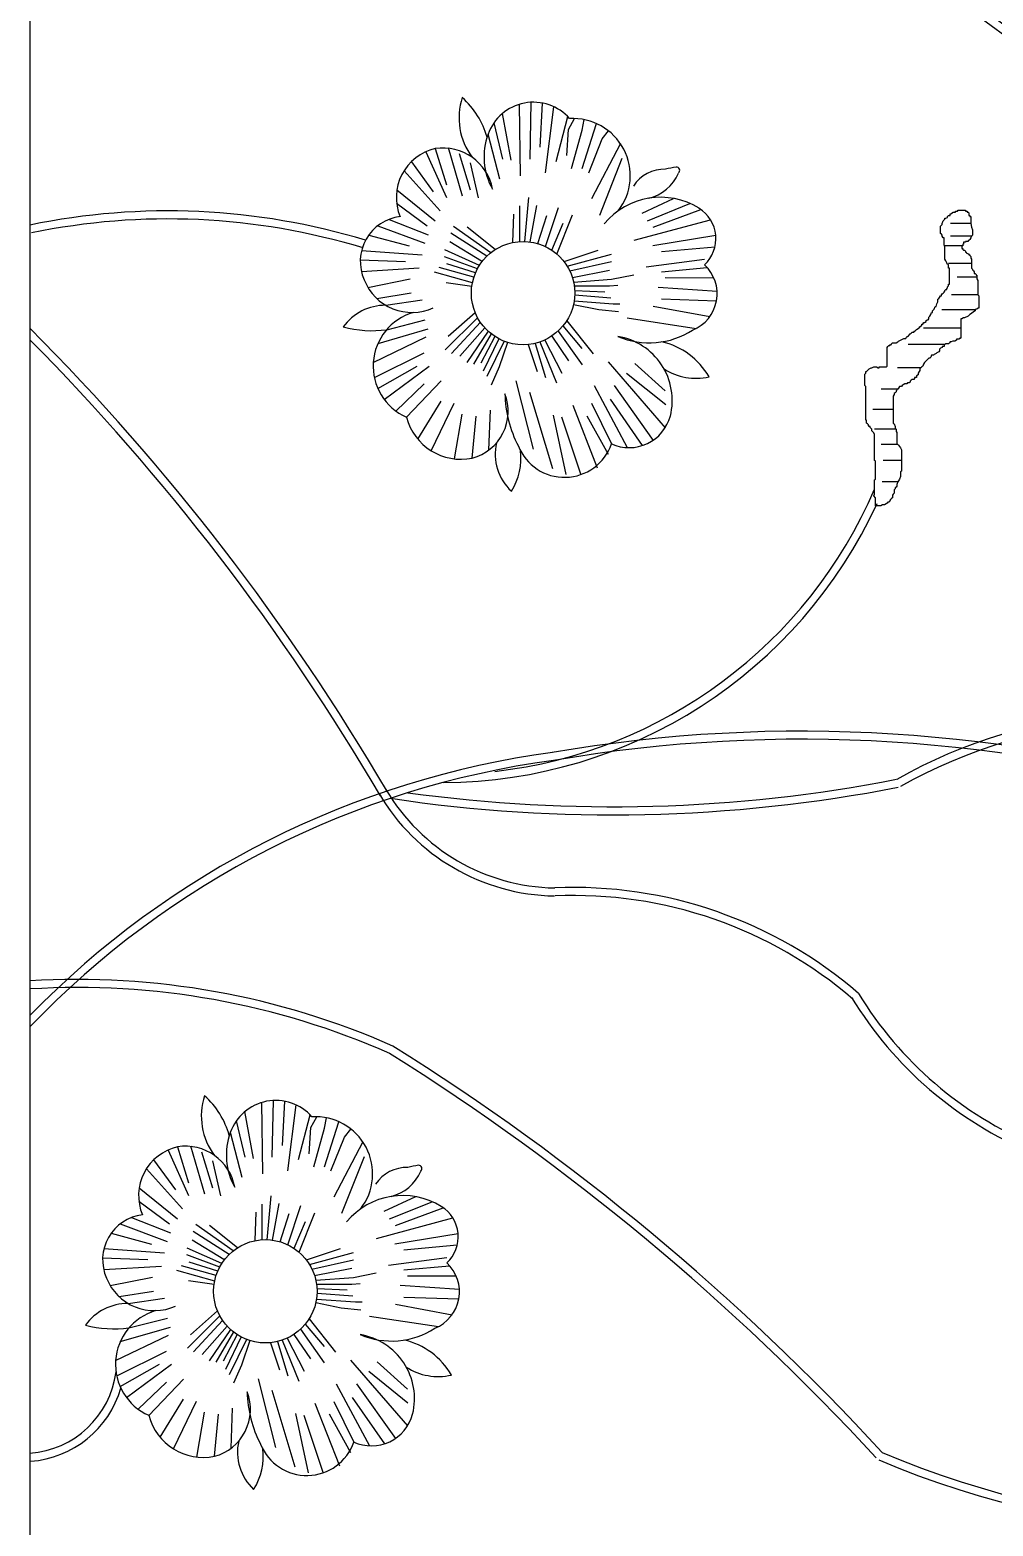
# Model space of a CAD drawing. Header units: millimetres. Extents: x 14385 to 129787, y 107826 to 186798.
# Drawn here: x 29549.7 to 29854.7, y 118890.4 to 119364.4 of the extents above; entities that cross this region are included whole.
import ezdxf

# ---------------------------------------------------------------- set-up
doc = ezdxf.new("R2010")
doc.units = ezdxf.units.MM
doc.header["$LTSCALE"] = 1000

msp = doc.modelspace()

# ---------------------------------------------------------------- linework, layer by layer
at = {"color": 251, "linetype": 'Continuous', "ltscale": 10}
for p, q in [((29705.05, 119318.21), (29704.69, 119340.81)), ((29708.05, 119323.47), (29708.42, 119341.46)), ((29711.24, 119327.23), (29712.04, 119341.19)), ((29712.93, 119319.15), (29715.56, 119340.05)), ((29699.42, 119323.47), (29696.65, 119335)), ((29702.04, 119323.1), (29699.35, 119337.93)), ((29716.3, 119322.72), (29720, 119336.93)), ((29720.24, 119332.86), (29722.13, 119336.31)), ((29724.56, 119332.67), (29725.21, 119335.97)), ((29724.56, 119320.47), (29729.11, 119334.73)), ((29698.48, 119317.09), (29694.75, 119331.32)), ((29719.68, 119324.6), (29720.24, 119332.86)), ((29721.18, 119320.47), (29724.56, 119332.67)), ((29726.62, 119319.15), (29730.94, 119329.86)), ((29730.94, 119329.86), (29732.95, 119332.4)), ((29675.04, 119325.77), (29681.55, 119311.32)), ((29678.04, 119326.78), (29681.55, 119315.35)), ((29682.16, 119327.09), (29686.6, 119311.86)), ((29685.65, 119325.19), (29689.14, 119313.77)), ((29736.68, 119328.38), (29727.56, 119310.89)), ((29668.16, 119319.8), (29679.63, 119307.1)), ((29670.46, 119322.64), (29677.41, 119313.13)), ((29689.14, 119322.33), (29691.67, 119311.23)), ((29737.13, 119323.66), (29730, 119305.63)), ((29665.89, 119313.78), (29678.04, 119303.93)), ((29706.45, 119297.36), (29707.72, 119311.29)), ((29743.51, 119306.38), (29753.46, 119311)), ((29665.8, 119309.55), (29675.51, 119302.34)), ((29702.64, 119297.06), (29702.92, 119306.07)), ((29704.86, 119297.35), (29704.87, 119308.66)), ((29708.1, 119297.22), (29710.23, 119308.78)), ((29710.56, 119296.68), (29713.36, 119305.65)), ((29713, 119295.73), (29717.11, 119308.16)), ((29716.56, 119293.38), (29721.5, 119305.86)), ((29745.2, 119303.94), (29758.69, 119309.4)), ((29747.08, 119301.87), (29762.13, 119307.51)), ((29839.72, 119304.72), (29840.29, 119305.01)), ((29840.29, 119305.29), (29840.57, 119305.57)), ((29840.29, 119305.01), (29840.29, 119305.29)), ((29840.57, 119305.57), (29841.13, 119305.57)), ((29841.13, 119305.57), (29841.13, 119306.14)), ((29841.13, 119306.14), (29841.41, 119306.14)), ((29841.41, 119306.14), (29841.7, 119306.42)), ((29841.7, 119306.42), (29841.98, 119306.42)), ((29841.98, 119306.42), (29841.98, 119306.7)), ((29841.98, 119306.7), (29842.82, 119306.7)), ((29842.82, 119306.7), (29842.82, 119306.98)), ((29842.82, 119306.98), (29843.39, 119306.98)), ((29843.39, 119306.98), (29843.67, 119307.26)), ((29843.67, 119307.26), (29845.92, 119307.26)), ((29845.92, 119307.26), (29845.92, 119306.98)), ((29845.92, 119306.98), (29846.49, 119306.98)), ((29846.49, 119306.98), (29846.49, 119306.7)), ((29846.49, 119306.7), (29846.77, 119306.7)), ((29846.77, 119306.7), (29847.05, 119306.42)), ((29847.05, 119306.42), (29847.05, 119305.57)), ((29847.05, 119305.57), (29847.33, 119305.57)), ((29847.33, 119305.57), (29847.33, 119305.29)), ((29847.33, 119305.29), (29847.61, 119305.29)), ((29847.61, 119305.29), (29847.61, 119303.88)), ((29659.87, 119302.36), (29674.76, 119296.8)), ((29663.46, 119304.37), (29675.82, 119299.49)), ((29695.63, 119293.8), (29683.78, 119302.15)), ((29697.05, 119294.82), (29688.13, 119301.9)), ((29714.92, 119294.63), (29718.57, 119303.14)), ((29741.07, 119297.74), (29765.21, 119304.25)), ((29838.03, 119302.19), (29838.6, 119302.75)), ((29838.03, 119299.93), (29838.03, 119302.19)), ((29838.6, 119303.03), (29838.88, 119303.88)), ((29838.6, 119302.75), (29838.6, 119303.03)), ((29838.88, 119303.88), (29839.44, 119304.44)), ((29839.44, 119304.44), (29839.44, 119304.72)), ((29839.44, 119304.72), (29839.72, 119304.72)), ((29847.61, 119303.03), (29841.2, 119303.03)), ((29847.61, 119303.88), (29847.61, 119303.03)), ((29847.61, 119303.03), (29847.89, 119301.91)), ((29847.89, 119301.91), (29848.18, 119301.06)), ((29848.18, 119301.06), (29848.18, 119299.37)), ((29657, 119299.4), (29669.8, 119296)), ((29692.66, 119291.14), (29682.66, 119297.22)), ((29694.38, 119292.69), (29683, 119299.99)), ((29746.89, 119296.05), (29766.87, 119299.37)), ((29749.7, 119294.17), (29766.64, 119295.72)), ((29838.31, 119299.65), (29838.03, 119299.93)), ((29838.6, 119299.37), (29838.31, 119299.65)), ((29838.6, 119299.08), (29838.6, 119299.37)), ((29838.88, 119298.52), (29838.6, 119299.08)), ((29839.16, 119298.52), (29838.88, 119298.52)), ((29839.16, 119296.26), (29839.16, 119298.52)), ((29839.44, 119295.7), (29839.16, 119296.26)), ((29844.8, 119295.98), (29839.44, 119295.98)), ((29839.44, 119291.75), (29839.44, 119295.7)), ((29847.89, 119299.08), (29841.2, 119299.08)), ((29845.08, 119295.98), (29844.8, 119295.98)), ((29844.8, 119295.98), (29844.8, 119295.14)), ((29845.36, 119296.55), (29845.08, 119296.55)), ((29845.08, 119296.55), (29845.08, 119295.98)), ((29845.92, 119297.11), (29845.36, 119297.11)), ((29845.36, 119297.11), (29845.36, 119296.55)), ((29846.77, 119297.39), (29845.92, 119297.39)), ((29845.92, 119297.39), (29845.92, 119297.11)), ((29847.05, 119297.67), (29846.77, 119297.67)), ((29846.77, 119297.67), (29846.77, 119297.39)), ((29847.33, 119297.96), (29847.05, 119297.67)), ((29847.61, 119298.52), (29847.33, 119297.96)), ((29847.89, 119299.08), (29847.61, 119298.52)), ((29848.18, 119299.37), (29847.89, 119299.08)), ((29654.3, 119291.57), (29668.58, 119291.04)), ((29654.73, 119294.54), (29673.92, 119293.14)), ((29691.4, 119288.71), (29680.94, 119292.51)), ((29692.01, 119289.76), (29681.07, 119294.69)), ((29718.83, 119290.98), (29729.63, 119294.58)), ((29719.82, 119289.53), (29733.81, 119293.33)), ((29720.61, 119288.07), (29733.81, 119291.03)), ((29744.82, 119289.29), (29763.32, 119291.73)), ((29839.72, 119291.19), (29839.44, 119291.75)), ((29840.01, 119290.62), (29839.72, 119291.19)), ((29844.8, 119295.14), (29845.08, 119295.14)), ((29845.08, 119295.14), (29845.08, 119294.85)), ((29845.08, 119294.85), (29845.36, 119294.57)), ((29845.36, 119294.57), (29845.64, 119294.57)), ((29845.64, 119294.57), (29845.92, 119294.29)), ((29845.92, 119294.29), (29845.92, 119294.01)), ((29845.92, 119294.01), (29846.2, 119294.01)), ((29846.2, 119294.01), (29846.2, 119293.73)), ((29846.2, 119293.73), (29846.77, 119293.44)), ((29846.77, 119293.44), (29847.05, 119293.44)), ((29847.05, 119293.44), (29847.05, 119293.16)), ((29847.05, 119293.16), (29847.33, 119293.16)), ((29847.33, 119293.16), (29847.33, 119292.88)), ((29847.33, 119292.88), (29847.61, 119292.6)), ((29847.61, 119292.6), (29847.61, 119292.03)), ((29847.61, 119292.03), (29847.89, 119291.75)), ((29847.89, 119291.75), (29847.89, 119288.93)), ((29654.65, 119287.87), (29672.97, 119289.02)), ((29689.79, 119284.23), (29677.84, 119287.64)), ((29690.27, 119286.05), (29679.26, 119289.12)), ((29690.77, 119287.4), (29681.67, 119290.25)), ((29721.45, 119285.97), (29733.18, 119288.32)), ((29733.81, 119285.39), (29740.9, 119286.85)), ((29749.7, 119287.79), (29764.19, 119289.1)), ((29840.29, 119290.06), (29840.01, 119290.62)), ((29840.57, 119290.06), (29840.29, 119290.06)), ((29847.89, 119290.34), (29840.57, 119290.34)), ((29840.57, 119288.93), (29840.57, 119290.06)), ((29840.85, 119288.93), (29840.57, 119288.93)), ((29840.85, 119283.86), (29840.85, 119288.93)), ((29849.58, 119286.11), (29843.33, 119286.11)), ((29847.89, 119288.93), (29848.18, 119288.65)), ((29848.18, 119288.65), (29848.18, 119288.37)), ((29848.18, 119288.37), (29848.46, 119288.09)), ((29848.46, 119288.09), (29848.74, 119287.8)), ((29848.74, 119287.8), (29848.74, 119287.24)), ((29848.74, 119287.24), (29849.02, 119287.24)), ((29849.02, 119287.24), (29849.3, 119286.96)), ((29849.3, 119286.96), (29849.3, 119286.68)), ((29849.3, 119286.68), (29849.58, 119286.68)), ((29849.58, 119286.68), (29849.58, 119285.55)), ((29656.71, 119282.81), (29670.12, 119285.53)), ((29689.61, 119283.12), (29681.51, 119284.31)), ((29721.84, 119284.5), (29733.81, 119285.39)), ((29722.05, 119283.3), (29733.18, 119283.3)), ((29722.19, 119281.86), (29731.72, 119281.42)), ((29733.18, 119283.3), (29735.89, 119283.51)), ((29748.58, 119282.91), (29767.29, 119281.66)), ((29750.83, 119285.91), (29766.26, 119285.87)), ((29838.88, 119281.04), (29839.16, 119281.32)), ((29839.16, 119281.32), (29839.44, 119281.6)), ((29839.44, 119281.88), (29839.72, 119282.16)), ((29839.44, 119281.6), (29839.44, 119281.88)), ((29839.72, 119282.16), (29840.01, 119282.16)), ((29840.01, 119282.45), (29840.29, 119282.73)), ((29840.01, 119282.16), (29840.01, 119282.45)), ((29840.29, 119283.01), (29840.57, 119283.29)), ((29840.29, 119282.73), (29840.29, 119283.01)), ((29840.57, 119283.29), (29840.57, 119283.86)), ((29840.57, 119283.86), (29840.85, 119283.86)), ((29849.58, 119285.55), (29849.87, 119284.98)), ((29849.87, 119284.98), (29849.87, 119280.47)), ((29659.49, 119279.33), (29670.43, 119281.09)), ((29662.37, 119277.15), (29673.92, 119278.87)), ((29721.82, 119277.44), (29729.84, 119275.78)), ((29722.03, 119278.55), (29734.43, 119277.66)), ((29722.2, 119280.42), (29733.6, 119279.54)), ((29734.43, 119277.66), (29736.52, 119277.66)), ((29747.08, 119276.9), (29765, 119273.61)), ((29749.7, 119279.15), (29767.12, 119278.61)), ((29836.06, 119275.96), (29836.34, 119276.81)), ((29836.34, 119276.81), (29836.62, 119276.81)), ((29836.62, 119276.81), (29836.91, 119277.65)), ((29836.91, 119277.65), (29837.19, 119278.22)), ((29837.19, 119279.06), (29837.47, 119279.34)), ((29837.19, 119278.22), (29837.19, 119279.06)), ((29837.47, 119279.34), (29837.75, 119279.63)), ((29837.75, 119279.63), (29838.03, 119280.19)), ((29838.03, 119280.19), (29838.31, 119280.19)), ((29838.31, 119280.47), (29838.6, 119280.75)), ((29838.31, 119280.19), (29838.31, 119280.47)), ((29838.6, 119280.75), (29838.88, 119281.04)), ((29849.87, 119280.47), (29841.51, 119280.47)), ((29849.87, 119280.47), (29850.15, 119280.19)), ((29850.15, 119280.19), (29850.15, 119276.24)), ((29662.65, 119269.41), (29674.87, 119272.52)), ((29691.46, 119273.2), (29681.15, 119263)), ((29690.7, 119274.78), (29682.16, 119267.24)), ((29719.69, 119272.27), (29728.04, 119261.76)), ((29729.84, 119275.78), (29736.1, 119275.16)), ((29738.82, 119273.14), (29760.67, 119269.83)), ((29832.96, 119271.73), (29833.52, 119272.01)), ((29833.52, 119272.29), (29833.81, 119272.58)), ((29833.52, 119272.01), (29833.52, 119272.29)), ((29833.81, 119272.58), (29834.09, 119272.58)), ((29834.09, 119272.58), (29834.37, 119272.86)), ((29834.37, 119273.42), (29834.65, 119273.7)), ((29834.37, 119272.86), (29834.37, 119273.42)), ((29834.65, 119273.7), (29834.93, 119274.27)), ((29834.93, 119274.27), (29835.22, 119274.83)), ((29835.22, 119274.83), (29835.5, 119274.83)), ((29835.5, 119275.4), (29836.06, 119275.96)), ((29835.5, 119274.83), (29835.5, 119275.4)), ((29849.02, 119275.68), (29838.46, 119275.68)), ((29844.8, 119272.86), (29844.51, 119272.86)), ((29844.51, 119272.86), (29844.51, 119266.94)), ((29845.36, 119273.14), (29844.8, 119272.86)), ((29845.64, 119273.14), (29845.36, 119273.14)), ((29846.77, 119273.7), (29845.64, 119273.14)), ((29847.33, 119274.27), (29846.77, 119273.7)), ((29847.89, 119274.55), (29847.33, 119274.27)), ((29848.46, 119275.11), (29847.89, 119274.55)), ((29849.02, 119275.4), (29848.46, 119275.11)), ((29849.3, 119275.96), (29849.02, 119275.68)), ((29849.02, 119275.68), (29849.02, 119275.4)), ((29849.58, 119275.96), (29849.3, 119275.96)), ((29849.87, 119276.24), (29849.58, 119275.96)), ((29850.15, 119276.24), (29849.87, 119276.24)), ((29658.42, 119259.06), (29675.19, 119267.13)), ((29659.91, 119265.08), (29675.82, 119269.67)), ((29692.32, 119271.78), (29683.14, 119261.85)), ((29693.72, 119270), (29685.8, 119261.03)), ((29694.79, 119268.93), (29688.02, 119259.02)), ((29695.72, 119268.14), (29690.14, 119258.51)), ((29696.9, 119267.29), (29692.5, 119258.83)), ((29714.91, 119267.37), (29720.19, 119259.6)), ((29716.96, 119268.99), (29724.51, 119258.29)), ((29718.48, 119270.6), (29724.45, 119263.51)), ((29827.04, 119266.65), (29827.33, 119267.22)), ((29827.33, 119267.22), (29827.61, 119267.22)), ((29827.61, 119267.22), (29827.89, 119267.5)), ((29827.89, 119267.5), (29828.45, 119268.06)), ((29828.45, 119268.06), (29828.74, 119268.35)), ((29828.74, 119268.35), (29829.02, 119268.63)), ((29829.02, 119268.63), (29829.58, 119268.63)), ((29829.58, 119268.63), (29829.86, 119268.91)), ((29829.86, 119268.91), (29830.14, 119269.19)), ((29830.14, 119269.19), (29830.43, 119269.47)), ((29830.43, 119269.47), (29830.99, 119269.76)), ((29830.99, 119269.76), (29831.27, 119270.04)), ((29831.27, 119270.04), (29831.55, 119270.32)), ((29831.55, 119270.32), (29832.12, 119270.88)), ((29832.12, 119270.88), (29832.12, 119271.17)), ((29832.12, 119271.17), (29832.4, 119271.17)), ((29832.4, 119271.17), (29832.68, 119271.45)), ((29832.68, 119271.45), (29832.68, 119271.73)), ((29832.68, 119271.73), (29832.96, 119271.73)), ((29844.51, 119269.9), (29832.68, 119269.9)), ((29698.14, 119266.56), (29693.18, 119256.27)), ((29699.84, 119265.77), (29694.39, 119254.6)), ((29700.91, 119265.39), (29698.32, 119257.63)), ((29707.43, 119264.71), (29710.32, 119256.17)), ((29709.65, 119265.08), (29712.94, 119254.26)), ((29711.17, 119265.53), (29716.43, 119252.57)), ((29712.71, 119266.14), (29718.1, 119255.69)), ((29821.13, 119263.83), (29821.41, 119264.12)), ((29821.13, 119257.91), (29821.13, 119263.83)), ((29821.41, 119264.12), (29821.69, 119264.4)), ((29821.69, 119264.4), (29821.97, 119264.4)), ((29821.97, 119264.4), (29822.25, 119264.68)), ((29822.25, 119264.68), (29822.54, 119264.68)), ((29822.54, 119264.96), (29822.82, 119265.24)), ((29822.54, 119264.68), (29822.54, 119264.96)), ((29822.82, 119265.24), (29823.95, 119265.24)), ((29823.95, 119265.24), (29824.51, 119265.53)), ((29824.51, 119265.53), (29824.79, 119265.81)), ((29824.79, 119265.81), (29825.35, 119266.09)), ((29825.35, 119266.09), (29826.48, 119266.65)), ((29826.48, 119266.65), (29827.04, 119266.65)), ((29839.44, 119264.68), (29827.82, 119264.68)), ((29837.47, 119262.42), (29836.91, 119262.14)), ((29837.75, 119262.71), (29837.47, 119262.42)), ((29838.03, 119263.55), (29837.75, 119263.27)), ((29837.75, 119263.27), (29837.75, 119262.71)), ((29838.6, 119263.83), (29838.03, 119263.55)), ((29839.16, 119264.12), (29838.6, 119264.12)), ((29838.6, 119264.12), (29838.6, 119263.83)), ((29839.44, 119264.68), (29839.16, 119264.68)), ((29839.16, 119264.68), (29839.16, 119264.12)), ((29839.72, 119264.96), (29839.44, 119264.68)), ((29840.57, 119264.96), (29839.72, 119264.96)), ((29840.85, 119265.24), (29840.57, 119264.96)), ((29841.13, 119265.53), (29840.85, 119265.24)), ((29841.41, 119265.53), (29841.13, 119265.53)), ((29841.98, 119265.81), (29841.41, 119265.53)), ((29842.54, 119265.81), (29841.98, 119265.81)), ((29843.1, 119266.09), (29842.54, 119265.81)), ((29843.95, 119266.37), (29843.1, 119266.37)), ((29843.1, 119266.37), (29843.1, 119266.09)), ((29844.23, 119266.65), (29843.95, 119266.65)), ((29843.95, 119266.65), (29843.95, 119266.37)), ((29844.51, 119266.94), (29844.23, 119266.65)), ((29658.77, 119254.25), (29674.56, 119262.05)), ((29659.87, 119250.8), (29672.34, 119257.9)), ((29661.9, 119247.32), (29676.08, 119257.9)), ((29698.32, 119257.63), (29695.72, 119251.9)), ((29732.82, 119259.24), (29750.87, 119238.35)), ((29741.26, 119258.68), (29750.83, 119250.04)), ((29816.34, 119257.35), (29816.9, 119257.63)), ((29816.9, 119257.63), (29817.75, 119257.63)), ((29817.75, 119257.63), (29818.31, 119257.35)), ((29818.59, 119257.35), (29818.59, 119257.63)), ((29818.59, 119257.63), (29820.85, 119257.63)), ((29820.85, 119257.63), (29821.13, 119257.91)), ((29832.12, 119257.63), (29831.55, 119257.07)), ((29832.4, 119257.91), (29832.12, 119257.63)), ((29832.68, 119258.48), (29832.4, 119257.91)), ((29832.96, 119259.04), (29832.68, 119258.48)), ((29833.24, 119259.32), (29832.96, 119259.04)), ((29833.52, 119259.6), (29833.24, 119259.32)), ((29833.81, 119259.89), (29833.52, 119259.6)), ((29834.09, 119260.17), (29833.81, 119259.89)), ((29834.37, 119260.45), (29834.09, 119260.17)), ((29834.65, 119260.45), (29834.37, 119260.45)), ((29834.93, 119260.73), (29834.65, 119260.45)), ((29835.22, 119261.3), (29834.93, 119260.73)), ((29835.78, 119261.3), (29835.22, 119261.3)), ((29836.06, 119261.58), (29835.78, 119261.3)), ((29836.62, 119261.86), (29836.06, 119261.58)), ((29836.91, 119262.14), (29836.62, 119261.86)), ((29668.91, 119241.72), (29679.94, 119253.17)), ((29703.54, 119253.23), (29709.09, 119231.55)), ((29738.63, 119255.67), (29751.02, 119245.72)), ((29814.08, 119255.37), (29814.37, 119255.66)), ((29814.08, 119251.71), (29814.08, 119255.37)), ((29814.37, 119255.66), (29814.37, 119256.22)), ((29814.37, 119256.22), (29814.65, 119256.22)), ((29814.65, 119256.22), (29814.93, 119256.5)), ((29814.93, 119256.5), (29815.21, 119256.78)), ((29815.21, 119256.78), (29815.49, 119257.07)), ((29815.49, 119257.07), (29816.06, 119257.35)), ((29816.06, 119257.35), (29816.34, 119257.35)), ((29818.31, 119257.35), (29818.59, 119257.35)), ((29831.83, 119257.35), (29824.47, 119257.35)), ((29828.74, 119253.4), (29828.45, 119253.12)), ((29828.45, 119253.12), (29828.45, 119252.84)), ((29829.02, 119253.68), (29828.74, 119253.4)), ((29829.58, 119253.68), (29829.02, 119253.68)), ((29829.86, 119253.96), (29829.58, 119253.68)), ((29830.43, 119254.25), (29829.86, 119254.25)), ((29829.86, 119254.25), (29829.86, 119253.96)), ((29830.99, 119255.09), (29830.43, 119254.81)), ((29830.43, 119254.81), (29830.43, 119254.25)), ((29831.27, 119256.22), (29830.99, 119255.66)), ((29830.99, 119255.66), (29830.99, 119255.09)), ((29831.55, 119256.5), (29831.27, 119256.22)), ((29831.55, 119257.07), (29831.55, 119256.5)), ((29665.6, 119243.64), (29674.56, 119252.22)), ((29707.86, 119249.66), (29715.15, 119225.42)), ((29728.31, 119251.73), (29738.86, 119232.06)), ((29734.69, 119251.73), (29747.01, 119234.37)), ((29814.37, 119251.43), (29814.08, 119251.71)), ((29814.37, 119240.71), (29814.37, 119251.43)), ((29824.23, 119250.58), (29819.3, 119250.58)), ((29823.38, 119248.89), (29823.1, 119248.32)), ((29823.1, 119248.32), (29823.1, 119239.86)), ((29823.66, 119249.45), (29823.38, 119249.17)), ((29823.38, 119249.17), (29823.38, 119248.89)), ((29823.95, 119249.73), (29823.66, 119249.45)), ((29824.23, 119250.3), (29823.95, 119250.02)), ((29823.95, 119250.02), (29823.95, 119249.73)), ((29824.51, 119250.58), (29824.23, 119250.58)), ((29824.23, 119250.58), (29824.23, 119250.3)), ((29824.79, 119250.86), (29824.51, 119250.58)), ((29825.07, 119251.43), (29824.79, 119250.86)), ((29825.64, 119251.43), (29825.07, 119251.43)), ((29825.92, 119251.71), (29825.64, 119251.43)), ((29826.2, 119251.99), (29825.92, 119251.71)), ((29826.76, 119252.27), (29826.2, 119251.99)), ((29827.33, 119252.27), (29826.76, 119252.27)), ((29827.61, 119252.55), (29827.33, 119252.27)), ((29828.17, 119252.55), (29827.61, 119252.55)), ((29828.45, 119252.84), (29828.17, 119252.55)), ((29672.52, 119234.75), (29679.94, 119246.82)), ((29676.76, 119231.08), (29684.06, 119246.19)), ((29695.05, 119231.34), (29695.48, 119243.97)), ((29721.56, 119245.53), (29729.34, 119225.71)), ((29727.56, 119246.1), (29733.85, 119233.26)), ((29733.38, 119247.41), (29743.59, 119232.7)), ((29823.1, 119244.09), (29816.57, 119244.09)), ((29684.17, 119228.5), (29686.6, 119242.7)), ((29689.77, 119228.74), (29691.04, 119242.06)), ((29715.37, 119242.34), (29719.36, 119223.54)), ((29717.99, 119241.78), (29724.19, 119223.42)), ((29726.06, 119242.15), (29732.8, 119229.96)), ((29814.65, 119240.71), (29814.37, 119240.71)), ((29814.65, 119239.86), (29814.65, 119240.71)), ((29814.93, 119239.58), (29814.65, 119239.86)), ((29815.21, 119239.3), (29814.93, 119239.58)), ((29815.21, 119239.02), (29815.21, 119239.3)), ((29815.49, 119238.74), (29815.21, 119239.02)), ((29815.77, 119238.74), (29815.49, 119238.74)), ((29815.77, 119238.45), (29815.77, 119238.74)), ((29823.1, 119239.86), (29823.38, 119239.58)), ((29823.38, 119239.58), (29823.66, 119238.74)), ((29823.66, 119238.74), (29823.66, 119238.17)), ((29816.06, 119238.17), (29815.77, 119238.45)), ((29816.34, 119237.89), (29816.06, 119238.17)), ((29816.34, 119237.33), (29816.34, 119237.89)), ((29816.62, 119237.04), (29816.34, 119237.33)), ((29816.9, 119236.76), (29816.62, 119237.04)), ((29817.18, 119236.2), (29816.9, 119236.76)), ((29823.95, 119237.89), (29817.18, 119237.89)), ((29817.18, 119228.02), (29817.18, 119236.2)), ((29823.66, 119238.17), (29823.95, 119237.89)), ((29823.95, 119237.89), (29823.95, 119237.04)), ((29823.95, 119237.04), (29824.23, 119237.04)), ((29824.23, 119237.04), (29824.23, 119233.38)), ((29824.51, 119233.1), (29819.3, 119233.1)), ((29824.23, 119233.38), (29824.79, 119232.81)), ((29824.79, 119232.81), (29825.35, 119231.97)), ((29825.35, 119231.97), (29825.64, 119231.4)), ((29825.64, 119231.4), (29825.64, 119224.64)), ((29817.46, 119227.74), (29817.18, 119228.02)), ((29817.46, 119222.1), (29817.46, 119227.74)), ((29825.64, 119228.02), (29819.91, 119228.02)), ((29825.64, 119224.64), (29825.35, 119224.35)), ((29817.18, 119221.82), (29817.46, 119222.1)), ((29817.18, 119217.3), (29817.18, 119221.82)), ((29824.51, 119221.25), (29819.61, 119221.25)), ((29824.23, 119219.84), (29823.95, 119219.56)), ((29824.51, 119221.25), (29824.23, 119220.41)), ((29824.23, 119220.41), (29824.23, 119219.84)), ((29824.79, 119221.53), (29824.51, 119221.25)), ((29825.07, 119222.1), (29824.79, 119221.53)), ((29825.35, 119222.94), (29825.07, 119222.1)), ((29825.35, 119224.35), (29825.35, 119222.94)), ((29816.9, 119216.74), (29817.18, 119217.3)), ((29817.46, 119216.18), (29816.9, 119216.74)), ((29817.46, 119213.64), (29817.46, 119216.18)), ((29821.97, 119215.05), (29821.69, 119214.77)), ((29822.25, 119215.61), (29821.97, 119215.33)), ((29821.97, 119215.33), (29821.97, 119215.05)), ((29822.54, 119215.89), (29822.25, 119215.61)), ((29822.82, 119216.18), (29822.54, 119215.89)), ((29823.1, 119217.3), (29822.82, 119217.02)), ((29822.82, 119217.02), (29822.82, 119216.18)), ((29823.38, 119217.59), (29823.1, 119217.3)), ((29823.66, 119219), (29823.38, 119218.71)), ((29823.38, 119218.71), (29823.38, 119217.59)), ((29823.95, 119219.56), (29823.66, 119219.28)), ((29823.66, 119219.28), (29823.66, 119219)), ((29819.16, 119213.64), (29817.46, 119213.64)), ((29819.72, 119213.92), (29819.16, 119213.64)), ((29820.28, 119213.92), (29819.72, 119213.92)), ((29820.85, 119214.2), (29820.28, 119213.92)), ((29821.13, 119214.48), (29820.85, 119214.2)), ((29821.41, 119214.77), (29821.13, 119214.48)), ((29821.69, 119214.77), (29821.41, 119214.77)), ((29620.43, 119006.86), (29617.74, 119021.69)), ((29623.43, 119001.98), (29623.08, 119024.58)), ((29626.43, 119007.24), (29626.8, 119025.22)), ((29629.62, 119010.99), (29630.42, 119024.96)), ((29631.31, 119002.92), (29633.95, 119023.82)), ((29634.69, 119006.48), (29638.39, 119020.69)), ((29617.8, 119007.24), (29615.04, 119018.76)), ((29638.07, 119008.36), (29638.63, 119016.63)), ((29638.63, 119016.63), (29640.51, 119020.08)), ((29639.57, 119004.23), (29642.95, 119016.44)), ((29642.95, 119016.44), (29643.6, 119019.74)), ((29642.95, 119004.23), (29647.49, 119018.5)), ((29649.32, 119013.62), (29651.34, 119016.16)), ((29616.86, 119000.85), (29613.14, 119015.09)), ((29645.01, 119002.92), (29649.32, 119013.62)), ((29655.07, 119012.14), (29645.95, 118994.65)), ((29588.84, 119006.4), (29595.79, 118996.9)), ((29593.42, 119009.53), (29599.93, 118995.08)), ((29596.43, 119010.54), (29599.93, 118999.12)), ((29600.55, 119010.86), (29604.99, 118995.63)), ((29604.04, 119008.95), (29607.52, 118997.53)), ((29655.52, 119007.42), (29648.39, 118989.39)), ((29586.54, 119003.56), (29598.01, 118990.87)), ((29607.52, 119006.1), (29610.06, 118994.99)), ((29584.28, 118997.55), (29596.43, 118987.69)), ((29584.19, 118993.31), (29593.89, 118986.11)), ((29623.25, 118981.11), (29623.26, 118992.43)), ((29624.84, 118981.13), (29626.11, 118995.05)), ((29626.49, 118980.98), (29628.61, 118992.55)), ((29661.9, 118990.15), (29671.84, 118994.76)), ((29663.59, 118987.7), (29677.08, 118993.16)), ((29581.85, 118988.14), (29594.21, 118983.25)), ((29621.02, 118980.82), (29621.31, 118989.83)), ((29628.95, 118980.44), (29631.74, 118989.41)), ((29631.38, 118979.49), (29635.5, 118991.92)), ((29634.95, 118977.14), (29639.88, 118989.62)), ((29659.46, 118981.51), (29683.59, 118988.01)), ((29665.46, 118985.64), (29680.52, 118991.27)), ((29575.38, 118983.16), (29588.19, 118979.76)), ((29578.25, 118986.12), (29593.15, 118980.57)), ((29612.77, 118976.46), (29601.38, 118983.75)), ((29614.01, 118977.56), (29602.17, 118985.91)), ((29615.44, 118978.58), (29606.52, 118985.66)), ((29633.31, 118978.39), (29636.96, 118986.91)), ((29665.27, 118979.82), (29685.26, 118983.13)), ((29573.12, 118978.3), (29592.31, 118976.91)), ((29610.4, 118973.53), (29599.45, 118978.45)), ((29611.04, 118974.9), (29601.04, 118980.99)), ((29637.21, 118974.74), (29648.02, 118978.34)), ((29668.09, 118977.94), (29685.02, 118979.49)), ((29572.69, 118975.33), (29586.97, 118974.8)), ((29609.78, 118972.47), (29599.33, 118976.28)), ((29609.16, 118971.16), (29600.06, 118974.01)), ((29638.2, 118973.29), (29652.19, 118977.09)), ((29639, 118971.83), (29652.19, 118974.79)), ((29663.21, 118973.05), (29681.71, 118975.5)), ((29573.04, 118971.63), (29591.36, 118972.78)), ((29575.09, 118966.58), (29588.5, 118969.29)), ((29608.18, 118968), (29596.22, 118971.4)), ((29608.66, 118969.81), (29597.65, 118972.89)), ((29639.83, 118969.73), (29651.57, 118972.08)), ((29640.22, 118968.27), (29652.19, 118969.15)), ((29652.19, 118969.15), (29659.29, 118970.62)), ((29668.09, 118971.55), (29682.58, 118972.86)), ((29669.21, 118969.67), (29684.65, 118969.63)), ((29577.88, 118963.09), (29588.82, 118964.85)), ((29608, 118966.88), (29599.89, 118968.07)), ((29640.44, 118967.07), (29651.57, 118967.07)), ((29640.58, 118965.62), (29650.11, 118965.19)), ((29640.59, 118964.18), (29651.98, 118963.31)), ((29651.57, 118967.07), (29654.28, 118967.27)), ((29666.96, 118966.67), (29685.68, 118965.43)), ((29580.76, 118960.92), (29592.31, 118962.63)), ((29640.21, 118961.2), (29648.23, 118959.55)), ((29640.42, 118962.31), (29652.82, 118961.43)), ((29648.23, 118959.55), (29654.49, 118958.92)), ((29652.82, 118961.43), (29654.91, 118961.43)), ((29665.46, 118960.66), (29683.39, 118957.37)), ((29668.09, 118962.91), (29685.5, 118962.37)), ((29581.03, 118953.18), (29593.26, 118956.28)), ((29609.84, 118956.96), (29599.54, 118946.77)), ((29609.09, 118958.54), (29600.55, 118951.01)), ((29610.71, 118955.54), (29601.52, 118945.61)), ((29636.87, 118954.36), (29642.84, 118947.28)), ((29638.08, 118956.04), (29646.42, 118945.53)), ((29657.21, 118956.9), (29679.05, 118953.59)), ((29576.81, 118942.83), (29593.57, 118950.89)), ((29578.29, 118948.84), (29594.21, 118953.43)), ((29612.11, 118953.76), (29604.19, 118944.79)), ((29613.18, 118952.69), (29606.4, 118942.78)), ((29614.11, 118951.9), (29608.52, 118942.28)), ((29615.29, 118951.06), (29610.88, 118942.6)), ((29616.52, 118950.32), (29611.56, 118940.03)), ((29618.23, 118949.54), (29612.77, 118938.36)), ((29631.09, 118949.91), (29636.49, 118939.46)), ((29633.3, 118951.14), (29638.57, 118943.36)), ((29635.35, 118952.75), (29642.89, 118942.06)), ((29577.15, 118938.01), (29592.94, 118945.81)), ((29619.3, 118949.16), (29616.7, 118941.39)), ((29625.82, 118948.47), (29628.71, 118939.94)), ((29628.03, 118948.85), (29631.33, 118938.02)), ((29629.56, 118949.29), (29634.82, 118936.33)), ((29578.26, 118934.57), (29590.72, 118941.66)), ((29580.28, 118931.08), (29594.47, 118941.66)), ((29616.7, 118941.39), (29614.1, 118935.66)), ((29651.2, 118943.01), (29669.25, 118922.12)), ((29659.64, 118942.44), (29669.21, 118933.8)), ((29583.99, 118927.4), (29592.94, 118935.98)), ((29587.29, 118925.48), (29598.33, 118936.93)), ((29621.93, 118937), (29627.47, 118915.31)), ((29646.7, 118935.49), (29657.24, 118915.82)), ((29653.08, 118935.49), (29665.4, 118918.13)), ((29657.02, 118939.44), (29669.4, 118929.48)), ((29590.9, 118918.52), (29598.33, 118930.59)), ((29626.25, 118933.43), (29633.53, 118909.19)), ((29651.76, 118931.17), (29661.98, 118916.46)), ((29595.14, 118914.84), (29602.45, 118929.95)), ((29602.56, 118912.26), (29604.99, 118926.46)), ((29608.16, 118912.5), (29609.42, 118925.83)), ((29613.44, 118915.1), (29613.86, 118927.73)), ((29633.75, 118926.1), (29637.74, 118907.3)), ((29639.94, 118929.3), (29647.73, 118909.48)), ((29644.45, 118925.92), (29651.19, 118913.72)), ((29645.95, 118929.86), (29652.24, 118917.02)), ((29636.38, 118925.54), (29642.58, 118907.19))]:
    msp.add_line(p, q, dxfattribs=at)
at = {"color": 252}
msp.add_lwpolyline([(29549.67, 117854.15), (30509.67, 117854.15), (30509.67, 119939.15), (29549.67, 119939.15)], close=True, dxfattribs=at)
at = {"color": 251, "linetype": 'Continuous', "ltscale": 10}
for centre, radius, start, end in [((29697.15, 119152.84), 267.03, 50.1013, 87.1232), ((29697.15, 119152.84), 264.48, 50.1013, 87.1232), ((29593.36, 119091.62), 215.44, 73.1044, 101.6999), ((29593.36, 119091.62), 212.88, 73.1044, 101.6999), ((29030.78, 118752.87), 732.49, 30.35401, 44.89512), ((29030.78, 118752.87), 729.94, 30.35401, 44.69356), ((29680.03, 119277.77), 149.24, 276.5022, 336.7888), ((29680.03, 119277.77), 151.79, 270.2343, 335.3231), ((29908.06, 118976.9), 171.93, 71.1055, 119.2077), ((29908.06, 118976.9), 169.38, 71.1055, 119.2077), ((29793.96, 118678.76), 463.46, 73.0376, 99.8035), ((29793.96, 118678.76), 460.91, 73.0376, 99.8035), ((29753.05, 118854.12), 283.89, 97.6727, 135.7568), ((29753.05, 118854.12), 281.34, 97.6727, 136.2934), ((29734.08, 119589.23), 470.95, 262.1065, 281.026), ((29716.98, 119155.86), 65.85, 210.4725, 268.9876), ((29716.98, 119155.86), 63.3, 210.4725, 268.9876), ((29734.08, 119589.23), 473.51, 261.4739, 281.026), ((29721.97, 118954.93), 137.78, 49.1618, 92.5395), ((29721.97, 118954.93), 135.22, 49.1618, 92.5395), ((29564.85, 118817.05), 246.51, 66.1215, 93.5287), ((29564.85, 118817.05), 243.96, 66.1215, 93.5287), ((29914.19, 119121.28), 119.53, 211.3065, 247.2756), ((29914.19, 119121.28), 122.08, 211.3065, 247.2756), ((29263.45, 118402.25), 752.99, 42.60496, 57.89918), ((29264.42, 118403.27), 754.14, 42.59856, 57.9485), ((29547.54, 118943.05), 29.64, 274.1244, 352.6319), ((29547.54, 118943.05), 32.19, 274.1244, 343.8669), ((29932.82, 119180.16), 289.52, 246.9705, 288.9159), ((29932.82, 119180.16), 292.08, 246.9705, 289.0112)]:
    msp.add_arc(centre, radius, start, end, dxfattribs=at)
for centre, major_axis, start_param, end_param in [((29706.28, 119336.49), (-20.72, 0.01), -0.316957, 0.644336), ((29669.05, 119323.31), (18.63, 18.63), 5.76896, 6.339332), ((29709.13, 119326.21), (15.27, 0.01), 0.720773, 2.799422), ((29721.69, 119318.21), (18.11, 0), -0.662145, 1.63102), ((29714.45, 119324.19), (-20.96, 0), -0.34729, 0.510224), ((29681.55, 119311.32), (15.85, 0), 1.793674, 3.536128), ((29680.53, 119311.08), (15.9, 0.01), 0.181356, 1.727343), ((29750.6, 119308.51), (8.3, 8.3), 0.751861, 1.777538), ((29758.19, 119293.46), (-19.61, 19.61), -0.647524, -0.522787), ((29754.4, 119319.88), (-0.739, 0.739), 3.109513, 5.520944), ((29742.38, 119324.42), (-9.73, 9.73), 2.595983, 3.523914), ((29749.38, 119288.28), (-23.08, 0.01), 4.1566, 5.593576), ((29668.58, 119291.04), (14.29, 0), 1.68708, 3.561252), ((29755.61, 119298.26), (-11.31, 0.01), 2.321225, 4.159293), ((29705.84, 119281.01), (-16.37, 0), 1.570895, 7.85408), ((29754.88, 119280.84), (12.44, 0), -1.186472, 0.82493), ((29670.68, 119291.13), (-16.26, 0.01), 0.373453, 1.998165), ((29662.31, 119260.57), (-11.73, 11.73), -0.789264, 0.158211), ((29676.08, 119257.9), (-17.7, 0.01), -1.284708, 1.153786), ((29657.98, 119304.16), (-24.79, 24.79), 2.093768, 2.489781), ((29745.81, 119290.59), (-25.33, 0), 1.16761, 2.144109), ((29732.5, 119246.98), (-20.59, 0.02), 2.902097, 4.548803), ((29744.72, 119243.09), (23.04, 0), 0.517055, 1.350042), ((29760.6, 119272.62), (-13.16, 13.16), 1.781167, 2.581121), ((29685.74, 119243.59), (-15.39, 0.01), 1.836377, 3.510698), ((29737.23, 119249.82), (37.14, 0.04), 3.158761, 3.623934), ((29686.21, 119246.27), (-17.89, 0.01), 0.257702, 1.771478), ((29739.44, 119245.55), (13.5, 0.01), 4.284699, 6.022805), ((29712.99, 119229.99), (-15.98, 0), -0.224821, 0.824234), ((29686.31, 119228.54), (13.34, 13.34), 4.921855, 5.636031), ((29718.97, 119238.39), (15.74, 0), 3.521229, 5.950984), ((29624.67, 119020.25), (-20.72, 0.01), -0.316957, 0.644336), ((29587.43, 119007.07), (18.63, 18.63), 5.76896, 6.339332), ((29627.52, 119009.97), (15.27, 0.01), 0.720773, 2.799422), ((29640.08, 119001.97), (18.11, 0), -0.662145, 1.63102), ((29598.92, 118994.84), (15.9, 0.01), 0.181356, 1.727343), ((29632.84, 119007.95), (-20.96, 0), -0.34729, 0.510224), ((29599.93, 118995.08), (15.85, 0), 1.793674, 3.536128), ((29668.98, 118992.27), (8.3, 8.3), 0.751861, 1.777538), ((29660.76, 119008.18), (-9.73, 9.73), 2.595983, 3.523914), ((29676.58, 118977.22), (-19.61, 19.61), -0.647524, -0.522787), ((29672.79, 119003.64), (-0.739, 0.739), 3.109513, 5.520944), ((29667.76, 118972.05), (-23.08, 0.01), 4.1566, 5.593576), ((29586.97, 118974.8), (14.29, 0), 1.68708, 3.561252), ((29674, 118982.02), (11.31, 0.01), -0.821306, 1.016761), ((29624.23, 118964.77), (-16.37, 0), 1.570895, 7.85408), ((29673.26, 118964.61), (12.44, 0), -1.186472, 0.82493), ((29589.07, 118974.9), (-16.26, 0.01), 0.373453, 1.998165), ((29580.69, 118944.33), (-11.73, 11.73), -0.789264, 0.158211), ((29594.47, 118941.66), (-17.7, 0.01), -1.284708, 1.153786), ((29576.36, 118987.93), (-24.79, 24.79), 2.093768, 2.489781), ((29664.19, 118974.35), (25.33, 0.01), 4.308669, 5.285168), ((29650.88, 118930.75), (-20.59, 0.02), 2.902097, 4.548803), ((29663.11, 118926.85), (23.04, 0), 0.517055, 1.350042), ((29678.98, 118956.38), (-13.16, 13.16), 1.781167, 2.581121), ((29604.12, 118927.36), (-15.39, 0.01), 1.836377, 3.510698), ((29655.61, 118933.58), (-37.14, 0.03), 0.019089, 0.484262), ((29657.83, 118929.31), (13.5, 0.01), 4.284699, 6.022805), ((29604.6, 118930.04), (-17.89, 0.01), 0.257702, 1.771478), ((29631.37, 118913.76), (-15.98, 0), -0.224821, 0.824234), ((29637.35, 118922.15), (15.74, 0), 3.521229, 5.950984), ((29604.7, 118912.3), (13.34, 13.34), 4.921855, 5.636031)]:
    msp.add_ellipse(centre, major_axis=major_axis, ratio=1, start_param=start_param, end_param=end_param, dxfattribs=at)

doc.saveas('drawing.dxf')
